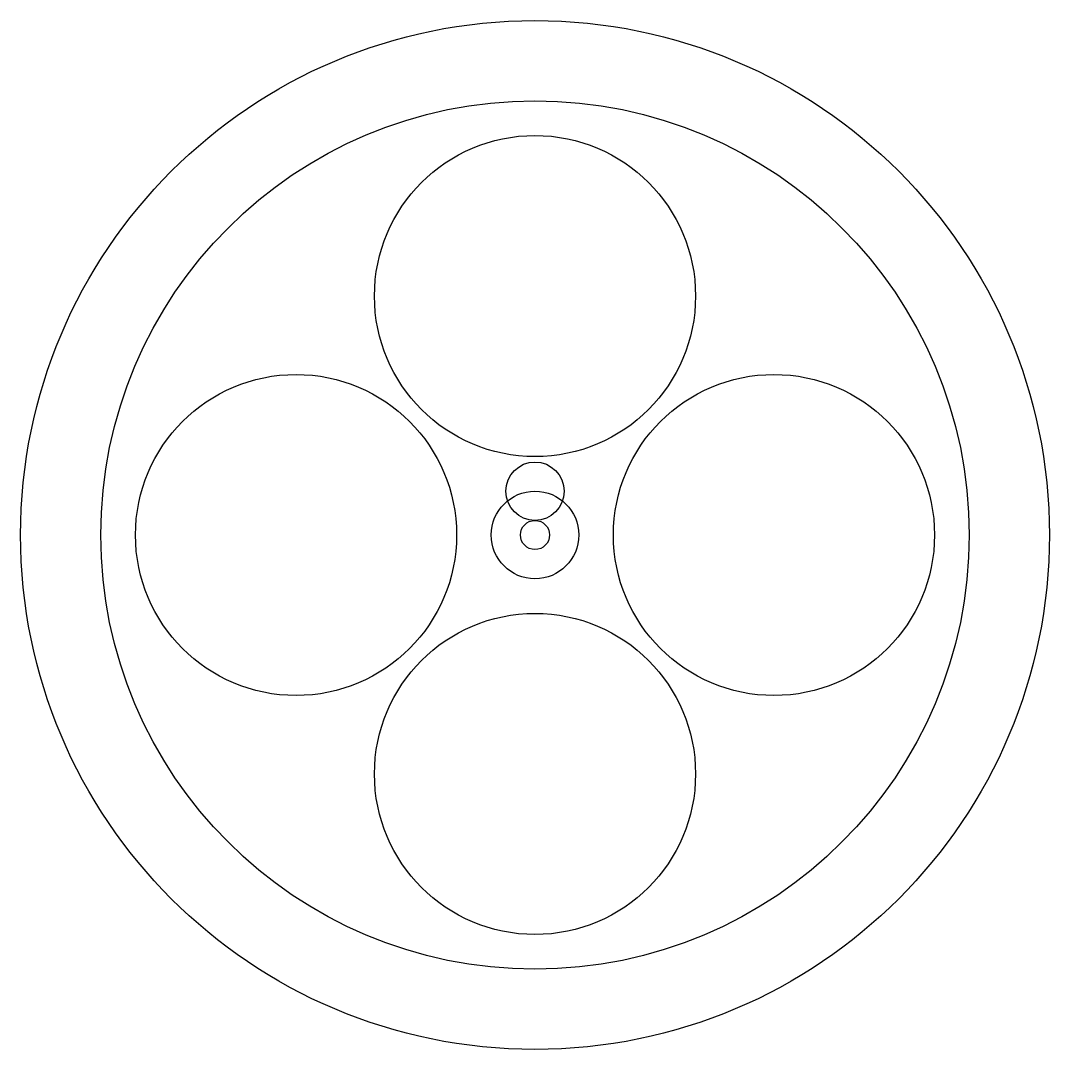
# Model space of a CAD drawing. Header units: inches. Extents: x -70 to 70, y -70 to 70.
import ezdxf

# ---------------------------------------------------------------- set-up
doc = ezdxf.new("R2010")
doc.units = ezdxf.units.IN
doc.header["$MEASUREMENT"] = 0
doc.layers.get('0').update_dxf_attribs({"true_color": 0xc2ced6})

msp = doc.modelspace()

# ---------------------------------------------------------------- linework, layer by layer
for centre, radius in [((0, 0), 70.5), ((0, 0), 59.5), ((0, 32.75), 22), ((-32.75, 0), 22), ((32.75, 0), 22), ((0, 6, 10), 4), ((0, 0), 6), ((0, 0), 2), ((0, -32.75), 22)]:
    msp.add_circle(centre, radius)

doc.saveas('drawing.dxf')
